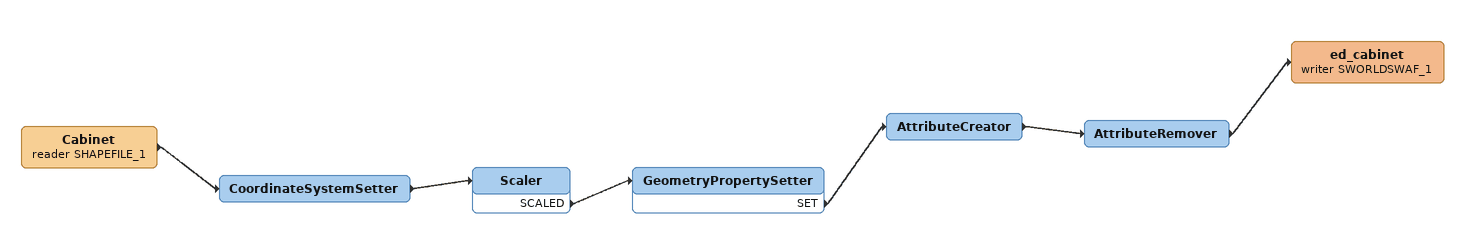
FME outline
Cabinet (reader SHAPEFILE_1)
    -> CoordinateSystemSetter
CoordinateSystemSetter
    -> Scaler
Scaler
    SCALED -> GeometryPropertySetter
GeometryPropertySetter
    SET -> AttributeCreator
AttributeCreator
    -> AttributeRemover
AttributeRemover
    -> ed_cabinet (writer SWORLDSWAF_1)
ed_cabinet (writer SWORLDSWAF_1)
